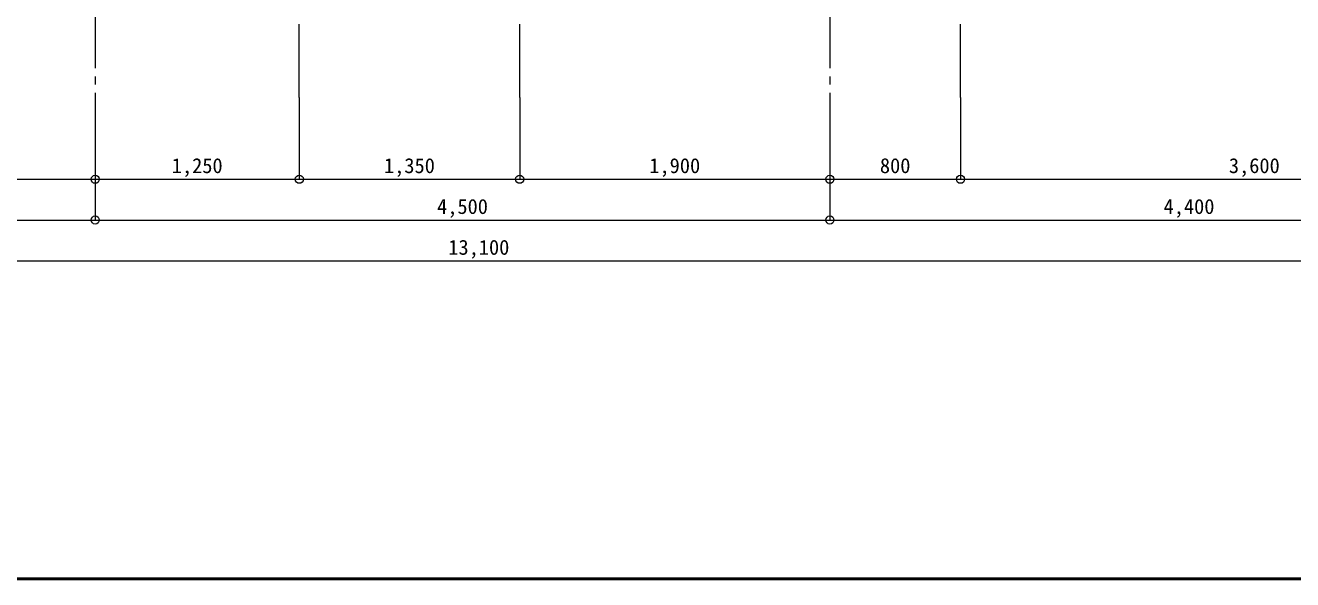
# Model space of a CAD drawing. Units: millimetres at full size, sheet at 1:50. Extents: x -9674 to 9699, y -6794 to 6791.
# Drawn here: x -2941 to 4822, y -6794 to -3400 of the extents above; entities that cross this region are included whole.
import ezdxf
from ezdxf.enums import TextEntityAlignment as Align

# ---------------------------------------------------------------- set-up
doc = ezdxf.new("R2010")
doc.units = ezdxf.units.MM
doc.header["$LTSCALE"] = 50
doc.header["$PDMODE"] = 32
doc.header["$PDSIZE"] = 50
doc.linetypes.add('CHAIN2', pattern=[12, 9, -1, 1, -1])
for name, color, linetype, lineweight in [('0-0_図面枠', 7, 'Continuous', 9), ('1-0_芯', 134, 'CHAIN2', 9), ('1-B_寸法', 134, 'Continuous', 9)]:
    doc.layers.add(name, color=color, linetype=linetype, lineweight=lineweight)
doc.styles.add('ＭＳ ゴシック', font='')
doc.styles.get('ＭＳ ゴシック').set_extended_font_data('MS Gothic')

msp = doc.modelspace()

# ---------------------------------------------------------------- linework, layer by layer
at = {"layer": '0-0_図面枠'}
for p, q in [((-9673.92, -6793.93), (9698.92, -6793.93)), ((-9672.16, -6792.16), (9697.16, -6792.16)), ((-9670.4, -6790.4), (9695.4, -6790.4)), ((9693.64, -6788.64), (-9668.64, -6788.64)), ((-9666.87, -6786.88), (9691.87, -6786.88)), ((-9665.11, -6785.11), (9690.11, -6785.11)), ((-9663.35, -6783.35), (9688.35, -6783.35))]:
    msp.add_line(p, q, dxfattribs=at)
at = {"layer": '1-0_芯'}
for p, q in [((-2512.5, 4587.68), (-2512.5, -3842.32)), ((1987.5, 4587.68), (1987.5, -3842.32)), ((-1262.5, -3842.32), (-1262.5, -122.32)), ((2787.5, -3842.32), (2787.5, -122.32)), ((87.5, -3842.32), (87.5, -1152.32))]:
    msp.add_line(p, q, dxfattribs=at)
at = {"layer": '1-B_寸法'}
for p, q in [((-2512.5, -3842.32), (-2512.5, -4592.32)), ((-1262.5, -3842.32), (-1262.5, -4342.32)), ((87.5, -3842.32), (87.5, -4342.32)), ((1987.5, -3842.32), (1987.5, -4592.32)), ((2787.5, -3842.32), (2787.5, -4342.32)), ((-3952.5, -4342.32), (-2512.5, -4342.32)), ((-2512.5, -4342.32), (-1262.5, -4342.32)), ((-1262.5, -4342.32), (87.5, -4342.32)), ((87.5, -4342.32), (1987.5, -4342.32)), ((1987.5, -4342.32), (2787.5, -4342.32)), ((2787.5, -4342.32), (6387.5, -4342.32)), ((-6712.5, -4592.32), (-2512.5, -4592.32)), ((-2512.5, -4592.32), (1987.5, -4592.32)), ((1987.5, -4592.32), (6387.5, -4592.32)), ((-6712.5, -4842.32), (6387.5, -4842.32))]:
    msp.add_line(p, q, dxfattribs=at)
for p in [(-2512.5, -4342.32), (-1262.5, -4342.32), (87.5, -4342.32), (1987.5, -4342.32), (2787.5, -4342.32), (-2512.5, -4592.32), (1987.5, -4592.32)]:
    msp.add_point(p, dxfattribs=at)

# ---------------------------------------------------------------- texts
at = {"layer": '1-B_寸法', "style": 'ＭＳ ゴシック'}
for s, p in [('1,250', (-2043.75, -4332.32)), ('1,350', (-743.75, -4332.32)), ('1,900', (881.25, -4332.32)), ('800', (2293.75, -4332.32)), ('3,600', (4431.25, -4332.32)), ('4,500', (-418.75, -4582.32)), ('4,400', (4031.25, -4582.32)), ('13,100', (-350, -4832.32))]:
    msp.add_text(s, height=91.64, dxfattribs=at).set_placement(p, align=Align.BOTTOM_LEFT)

doc.saveas('drawing.dxf')
